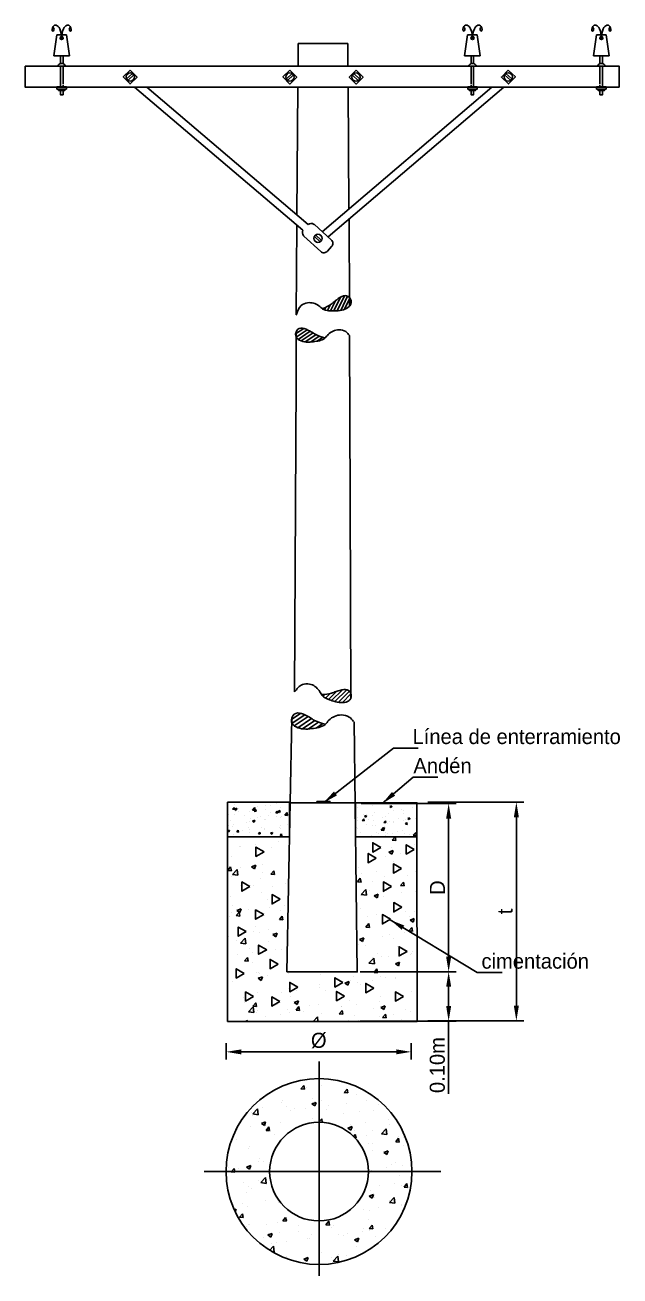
# Model space of a CAD drawing. Header units: millimetres. Extents: x -3588 to 75209, y -3737 to 38254.
# Drawn here: x 44420.8 to 44519.5, y 16375.8 to 16583.5 of the extents above; entities that cross this region are included whole.
import ezdxf

# ---------------------------------------------------------------- set-up
doc = ezdxf.new("R2010")
doc.units = ezdxf.units.MM
doc.linetypes.add('DASHDOTX2', pattern=[50.8, 25.4, -12.7, 0, -12.7])
doc.linetypes.add('HIDDEN', pattern=[9.525, 6.35, -3.175])
doc.layers.add('FORCARTA', color=7, linetype='Continuous')
doc.dimstyles.new('ISO-25', dxfattribs={"dimtxt": 2.5, "dimasz": 2.5, "dimexe": 1.25, "dimexo": 0.625, "dimtad": 1, "dimtxsty": 'Standard', "dimcen": 2.5, "dimadec": 0, "dimazin": 0, "dimtfac": 1, "dimtmove": 0, "dimatfit": 3, "dimfxl": 1, "dimarcsym": 0})

# ---------------------------------------------------------------- blocks, each defined once
blk = doc.blocks.new('*X1007')
at = {"color": 0}
for p, q in [((325.54, 208.87), (327.19, 210.52)), ((326.2, 208.64), (328.42, 210.86)), ((326.87, 208.43), (329.32, 210.88)), ((327.58, 208.26), (329.91, 210.58)), ((324.41, 209.51), (324.8, 209.9)), ((324.94, 209.15), (325.85, 210.06)), ((328.42, 208.21), (330.21, 210)), ((329.55, 208.46), (330.16, 209.07))]:
    blk.add_line(p, q, dxfattribs=at)
blk = doc.blocks.new('*X1008')
at = {"color": 0}
for p, q in [((348.17, 252.03), (349.5, 252.92)), ((348.25, 251.48), (350.09, 252.71)), ((348.58, 251.1), (350.59, 252.44)), ((349.08, 250.84), (351.06, 252.16)), ((349.74, 250.68), (351.54, 251.87)), ((350.62, 250.66), (352.08, 251.64)), ((351.73, 250.8), (352.7, 251.45))]:
    blk.add_line(p, q, dxfattribs=at)
blk = doc.blocks.new('*X1009')
at = {"color": 0}
for p, q in [((337.71, 168.54), (337.71, 168.54)), ((338.89, 166.89), (338.89, 166.89)), ((339.06, 166.96), (339.06, 166.96)), ((341.5, 166.33), (341.5, 166.33)), ((341.57, 167.29), (341.57, 167.29)), ((344.23, 166.66), (344.23, 166.66)), ((345.36, 167.79), (345.36, 167.79)), ((337.59, 165.21), (337.59, 165.21)), ((342.72, 165.91), (342.72, 165.91)), ((336.9, 162.94), (337.38, 163.51)), ((336.9, 162.94), (337.5, 162.89)), ((337.5, 162.89), (337.38, 163.51)), ((337.67, 162.25), (338.45, 163.07)), ((337.67, 162.25), (338.56, 162.12)), ((338.56, 162.12), (338.45, 163.07)), ((338.94, 163.35), (338.94, 163.35)), ((340.85, 163.54), (341.55, 163.81)), ((340.85, 163.54), (341.35, 163.21)), ((341.35, 163.21), (341.55, 163.81)), ((342.6, 162.58), (342.6, 162.58)), ((342.72, 163.85), (342.72, 163.85)), ((344.07, 162.31), (344.55, 162.89)), ((344.07, 162.31), (344.67, 162.26)), ((344.67, 162.26), (344.55, 162.89)), ((336.95, 161.78), (336.95, 161.78)), ((337.47, 161.88), (337.47, 161.88)), ((339.05, 160.44), (339.05, 160.44)), ((341.09, 160.37), (341.09, 160.37)), ((342.28, 161.55), (342.28, 161.55)), ((344.39, 160.21), (344.39, 160.21)), ((346.41, 160.73), (346.41, 160.73)), ((337.34, 158.55), (337.34, 158.55)), ((340.09, 159.9), (340.09, 159.9)), ((342.48, 159.25), (342.48, 159.25)), ((343.48, 158.17), (343.48, 158.17)), ((337.46, 155.96), (337.46, 155.96)), ((337.65, 157.17), (337.65, 157.17)), ((338.29, 155.42), (338.77, 155.99)), ((338.42, 156.29), (339.12, 156.56)), ((338.42, 156.29), (338.92, 155.96)), ((338.89, 155.36), (338.77, 155.99)), ((338.92, 155.96), (339.12, 156.56)), ((340.29, 156.47), (340.29, 156.47)), ((342.36, 155.92), (342.36, 155.92)), ((343.78, 156.79), (343.78, 156.79)), ((345.63, 156.24), (345.63, 156.24)), ((346.28, 157.12), (346.28, 157.12)), ((337.22, 155.22), (337.22, 155.22)), ((338.29, 155.42), (338.89, 155.36)), ((345.46, 154.79), (345.94, 155.36)), ((345.46, 154.79), (346.06, 154.74)), ((346.06, 154.74), (345.94, 155.36)), ((337.1, 151.89), (337.1, 151.89)), ((339, 150.86), (339.78, 151.67)), ((339.89, 150.72), (339.78, 151.67)), ((341.15, 152.85), (341.15, 152.85)), ((341.47, 153.67), (341.47, 153.67)), ((342.24, 152.6), (342.24, 152.6)), ((343.65, 153.18), (343.65, 153.18)), ((344.39, 152.27), (345.09, 152.54)), ((344.39, 152.27), (344.89, 151.93)), ((344.89, 151.93), (345.09, 152.54)), ((338.35, 151.36), (338.35, 151.36)), ((339, 150.86), (339.89, 150.72)), ((340.46, 150.02), (340.46, 150.02)), ((343.69, 151.13), (343.69, 151.13)), ((344.81, 149.73), (344.81, 149.73)), ((345.79, 149.79), (345.79, 149.79)), ((336.98, 148.56), (336.98, 148.56)), ((338.52, 148.9), (338.52, 148.9)), ((339.67, 147.9), (340.16, 148.47)), ((339.67, 147.9), (340.27, 147.84)), ((340.27, 147.84), (340.16, 148.47)), ((341.02, 149.23), (341.02, 149.23)), ((341.06, 147.7), (341.06, 147.7)), ((342.11, 149.27), (342.11, 149.27)), ((341.7, 146.05), (341.7, 146.05)), ((341.99, 145.94), (341.99, 145.94)), ((342.18, 145.79), (342.18, 145.79)), ((343.45, 145.51), (343.45, 145.51)), ((336.86, 145.23), (336.86, 145.23)), ((337.62, 144.51), (337.62, 144.51)), ((338.39, 145.29), (338.39, 145.29)), ((341.96, 145.02), (342.66, 145.28)), ((341.96, 145.02), (342.45, 144.68)), ((342.45, 144.68), (342.66, 145.28)), ((339.55, 141.84), (339.55, 141.84)), ((341.87, 142.61), (341.87, 142.61)), ((345.86, 142.67), (345.86, 142.67)), ((339.75, 140.94), (339.75, 140.94)), ((340.32, 139.46), (341.1, 140.27)), ((340.32, 139.46), (341.21, 139.32)), ((341.06, 140.37), (341.54, 140.95)), ((341.06, 140.37), (341.66, 140.32)), ((341.21, 139.32), (341.1, 140.27)), ((341.44, 141.01), (341.44, 141.01)), ((341.66, 140.32), (341.54, 140.95)), ((341.75, 139.28), (341.75, 139.28)), ((341.86, 139.6), (341.86, 139.6)), ((345.09, 140.72), (345.09, 140.72)), ((336.92, 137.9), (336.92, 137.9)), ((339.79, 137.87), (340.22, 138.03)), ((340.17, 137.87), (340.22, 138.03)), ((343.23, 138.73), (343.23, 138.73)), ((345.73, 139.06), (345.73, 139.06))]:
    blk.add_line(p, q, dxfattribs=at)
blk = doc.blocks.new('*X1010')
at = {"color": 0}
for p, q in [((363.15, 168.65), (363.15, 168.65)), ((364.2, 167.95), (364.68, 168.53)), ((364.8, 167.9), (364.69, 168.52)), ((361.65, 166.34), (361.65, 166.34)), ((363.63, 165.97), (364.33, 166.24)), ((364.12, 165.63), (364.33, 166.24)), ((364.15, 166.67), (364.15, 166.67)), ((364.2, 167.95), (364.8, 167.9)), ((367.94, 167.17), (367.94, 167.17)), ((360.25, 165.99), (360.25, 165.99)), ((363.03, 165.32), (363.03, 165.32)), ((363.63, 165.97), (364.12, 165.63)), ((364.41, 164.37), (364.41, 164.37)), ((365.58, 165.76), (365.58, 165.76)), ((368.22, 166.07), (368.22, 166.07)), ((358.58, 163.37), (358.58, 163.37)), ((359.02, 162.39), (359.02, 162.39)), ((361.52, 162.72), (361.52, 162.72)), ((365.31, 163.22), (365.31, 163.22)), ((366.81, 162.17), (366.81, 162.17)), ((368.1, 162.74), (368.1, 162.74)), ((358.3, 160.88), (358.3, 160.88)), ((358.42, 161.06), (358.9, 161.63)), ((358.42, 161.06), (359.02, 161)), ((359.02, 161), (358.9, 161.63)), ((360.98, 161.17), (360.98, 161.17)), ((362.91, 161.99), (362.91, 161.99)), ((363.64, 160.65), (363.64, 160.65)), ((365.59, 160.43), (366.07, 161)), ((365.59, 160.43), (366.19, 160.38)), ((366.19, 160.38), (366.07, 161)), ((358.89, 158.78), (358.89, 158.78)), ((359.02, 158.94), (359.8, 159.76)), ((359.02, 158.94), (359.91, 158.81)), ((359.91, 158.81), (359.8, 159.76)), ((360.41, 159.53), (360.41, 159.53)), ((361.19, 158.72), (361.89, 158.99)), ((361.19, 158.72), (361.69, 158.38)), ((361.69, 158.38), (361.89, 158.99)), ((362.68, 159.28), (362.68, 159.28)), ((362.79, 158.66), (362.79, 158.66)), ((365.75, 159.31), (365.75, 159.31)), ((367.98, 159.41), (367.98, 159.41)), ((358.96, 156.67), (358.96, 156.67)), ((364.8, 157.67), (364.8, 157.67)), ((366.36, 156.17), (366.36, 156.17)), ((367.86, 156.08), (367.86, 156.08)), ((359.81, 153.53), (360.29, 154.11)), ((360.05, 155.33), (360.05, 155.33)), ((360.4, 153.48), (360.29, 154.11)), ((361.65, 155.57), (361.65, 155.57)), ((362.67, 155.33), (362.67, 155.33)), ((366.99, 155.34), (366.99, 155.34)), ((367.16, 154.69), (367.86, 154.96)), ((367.16, 154.69), (367.66, 154.36)), ((367.66, 154.36), (367.86, 154.96)), ((358.76, 151.47), (359.46, 151.73)), ((359.26, 151.13), (359.46, 151.73)), ((359.81, 153.53), (360.4, 153.48)), ((362.54, 152), (362.54, 152)), ((363.73, 152.22), (363.73, 152.22)), ((364.38, 151.71), (364.38, 151.71)), ((366.23, 152.55), (366.23, 152.55)), ((366.98, 152.91), (367.46, 153.48)), ((366.98, 152.91), (367.58, 152.85)), ((367.58, 152.85), (367.46, 153.48)), ((367.74, 152.75), (367.74, 152.75)), ((358.55, 150.71), (358.55, 150.71)), ((358.76, 151.47), (359.26, 151.13)), ((359.7, 150.46), (359.7, 150.46)), ((365.04, 150.23), (365.04, 150.23)), ((360.34, 147.55), (361.12, 148.36)), ((360.34, 147.55), (361.23, 147.41)), ((360.95, 148.51), (360.95, 148.51)), ((361.1, 148.28), (361.1, 148.28)), ((361.23, 147.41), (361.12, 148.36)), ((361.81, 149.11), (361.81, 149.11)), ((362.42, 148.67), (362.42, 148.67)), ((363.6, 148.61), (363.6, 148.61)), ((364.73, 147.44), (365.43, 147.71)), ((365.23, 147.1), (365.43, 147.71)), ((366.78, 149.51), (366.78, 149.51)), ((367.15, 148.89), (367.15, 148.89)), ((367.39, 149.11), (367.39, 149.11)), ((367.62, 149.42), (367.62, 149.42)), ((361.19, 146.01), (361.67, 146.59)), ((361.19, 146.01), (361.37, 146)), ((361.78, 146), (361.67, 146.59)), ((364.73, 147.44), (365.23, 147.1)), ((367.5, 146.09), (367.5, 146.09))]:
    blk.add_line(p, q, dxfattribs=at)
blk = doc.blocks.new('*X1011')
at = {"color": 0}
for p, q in [((347.03, 145.83), (347.03, 145.83)), ((352.37, 145.6), (352.37, 145.6)), ((361.37, 146), (361.79, 145.96)), ((361.79, 145.96), (361.78, 146)), ((352.12, 144), (352.12, 144)), ((352.15, 143.5), (352.15, 143.5)), ((356.33, 144.21), (357.03, 144.48)), ((356.33, 144.21), (356.82, 143.88)), ((356.82, 143.88), (357.03, 144.48)), ((357.25, 144.7), (357.25, 144.7)), ((357.71, 145.37), (357.71, 145.37)), ((358.47, 144.33), (358.47, 144.33)), ((358.94, 144.01), (358.94, 144.01)), ((360.97, 144.66), (360.97, 144.66)), ((362.3, 145.34), (362.3, 145.34)), ((363.05, 145.15), (363.05, 145.15)), ((364.76, 145.16), (364.76, 145.16)), ((364.77, 145.01), (364.77, 145.01)), ((346.92, 143.25), (346.92, 143.25)), ((347.27, 142.01), (347.27, 142.01)), ((347.92, 140.99), (348.62, 141.26)), ((348.37, 143), (348.37, 143)), ((348.42, 140.65), (348.62, 141.26)), ((353.1, 143.01), (353.1, 143.01)), ((357.13, 141.37), (357.13, 141.37)), ((362.18, 142.01), (362.18, 142.01)), ((367.37, 142.76), (367.37, 142.76)), ((346.8, 139.92), (346.8, 139.92)), ((347.2, 139.37), (347.2, 139.37)), ((347.92, 140.99), (348.42, 140.65)), ((348.24, 139.75), (348.72, 140.32)), ((348.24, 139.75), (348.83, 139.69)), ((348.83, 139.69), (348.72, 140.32)), ((349.52, 139.56), (349.52, 139.56)), ((350.43, 140.49), (350.43, 140.49)), ((351.99, 140.67), (351.99, 140.67)), ((355.41, 139.12), (355.89, 139.69)), ((355.76, 140.26), (355.76, 140.26)), ((355.84, 140.39), (355.84, 140.39)), ((356.01, 139.07), (355.89, 139.69)), ((358.34, 140.72), (358.34, 140.72)), ((361.1, 140.04), (361.1, 140.04)), ((362.13, 141.22), (362.13, 141.22)), ((362.3, 140.19), (363, 140.46)), ((362.3, 140.19), (362.79, 139.85)), ((362.79, 139.85), (363, 140.46)), ((366.44, 139.81), (366.44, 139.81)), ((367.25, 139.43), (367.25, 139.43)), ((351.05, 137.87), (351.77, 138.62)), ((351.86, 137.87), (351.77, 138.62)), ((352.53, 139.15), (352.53, 139.15)), ((355.41, 139.12), (356.01, 139.07)), ((357.01, 138.04), (357.01, 138.04)), ((357.87, 138.92), (357.87, 138.92)), ((358.52, 138.04), (358.52, 138.04)), ((362.06, 138.68), (362.06, 138.68)), ((362.58, 138.49), (363.06, 139.07)), ((362.58, 138.49), (363.18, 138.44)), ((363.18, 138.44), (363.06, 139.06)), ((363.21, 138.7), (363.21, 138.7)), ((364.35, 139.04), (364.35, 139.04)), ((365.81, 138.1), (365.81, 138.1)), ((368.32, 138.43), (368.32, 138.43))]:
    blk.add_line(p, q, dxfattribs=at)
blk = doc.blocks.new('*X1012')
at = {"color": 0}
for p, q in [((349.62, 132.22), (350.1, 132.8)), ((349.62, 132.22), (350.22, 132.17)), ((350.22, 132.17), (350.1, 132.8)), ((350.58, 132.5), (350.58, 132.5)), ((353.08, 132.83), (353.08, 132.83)), ((356.76, 131.39), (356.76, 131.39)), ((356.8, 131.6), (357.28, 132.17)), ((356.8, 131.6), (357.39, 131.54)), ((357.39, 131.54), (357.28, 132.17)), ((358.91, 131.35), (358.91, 131.35)), ((341.65, 128.07), (342.43, 128.88)), ((342.54, 127.93), (342.43, 128.88)), ((343.26, 129.18), (343.26, 129.18)), ((346.44, 129.93), (346.44, 129.93)), ((346.49, 130.3), (346.49, 130.3)), ((347.24, 129.34), (347.24, 129.34)), ((348.6, 128.95), (348.6, 128.95)), ((350.45, 128.89), (350.45, 128.89)), ((351.46, 129.71), (352.16, 129.98)), ((351.46, 129.71), (351.96, 129.38)), ((351.63, 130.68), (351.63, 130.68)), ((351.83, 130.07), (351.83, 130.07)), ((351.96, 129.38), (352.16, 129.98)), ((353.07, 130.35), (353.07, 130.35)), ((354.24, 129.39), (354.24, 129.39)), ((357.16, 129.85), (357.16, 129.85)), ((360.55, 130.22), (360.55, 130.22)), ((362.5, 129.62), (362.5, 129.62)), ((341.41, 128.34), (341.41, 128.34)), ((341.63, 127.73), (341.63, 127.73)), ((341.65, 128.07), (342.54, 127.93)), ((343.06, 126.49), (343.76, 126.76)), ((343.56, 126.15), (343.76, 126.75)), ((347.95, 128.56), (347.95, 128.56)), ((351.51, 127.35), (351.51, 127.35)), ((352.58, 126.68), (353.1, 127.22)), ((353.17, 126.66), (353.1, 127.22)), ((353.94, 128.73), (353.94, 128.73)), ((356.64, 128.06), (356.64, 128.06)), ((359.27, 128.5), (359.27, 128.5)), ((361.69, 128.7), (361.69, 128.7)), ((364.21, 127.1), (364.21, 127.1)), ((339.16, 125.44), (339.16, 125.44)), ((341.26, 125.96), (341.26, 125.96)), ((343.06, 126.49), (343.56, 126.15)), ((343.84, 125.33), (344.32, 125.9)), ((343.84, 125.33), (344.44, 125.28)), ((344.44, 125.28), (344.32, 125.9)), ((344.5, 125.21), (344.5, 125.21)), ((346.31, 126.6), (346.31, 126.6)), ((357.43, 125.69), (358.13, 125.95)), ((357.43, 125.69), (357.93, 125.35)), ((357.92, 126.27), (357.92, 126.27)), ((357.93, 125.35), (358.13, 125.95)), ((358.38, 124.31), (358.66, 124.65)), ((358.49, 125.38), (358.49, 125.38)), ((358.78, 124.02), (358.66, 124.65)), ((360.42, 126.6), (360.42, 126.6)), ((361.57, 125.37), (361.57, 125.37)), ((362.99, 124.76), (363.77, 125.57)), ((362.99, 124.76), (363.88, 124.62)), ((363.88, 124.62), (363.77, 125.57)), ((364.32, 126.38), (364.32, 126.38)), ((339, 123.78), (339, 123.78)), ((341.14, 122.63), (341.14, 122.63)), ((345.31, 124.61), (345.31, 124.61)), ((358.66, 124.03), (358.78, 124.02)), ((360.51, 124.54), (360.51, 124.54)), ((360.89, 123.18), (360.89, 123.18)), ((361.58, 123.16), (361.58, 123.16)), ((365.36, 123.45), (365.84, 124.02)), ((365.36, 123.45), (365.95, 123.39)), ((365.95, 123.39), (365.84, 124.02)), ((365.85, 124.31), (365.85, 124.31)), ((366.64, 122.79), (366.64, 122.79)), ((366.72, 124.19), (366.72, 124.19)), ((341, 122.38), (341, 122.38)), ((342.68, 120.67), (342.68, 120.67)), ((361.45, 122.04), (361.45, 122.04)), ((363.4, 121.66), (364.1, 121.93)), ((363.4, 121.66), (363.9, 121.32)), ((363.9, 121.32), (364.1, 121.93)), ((337.56, 119.18), (337.56, 119.18)), ((338.05, 118.43), (338.53, 119.01)), ((338.05, 118.43), (338.65, 118.38)), ((338.65, 118.38), (338.53, 119.01)), ((339.32, 118.99), (339.32, 118.99)), ((340.62, 119.23), (341.33, 119.5)), ((340.62, 119.23), (341.12, 118.9)), ((341.02, 119.31), (341.02, 119.31)), ((341.12, 118.9), (341.33, 119.5)), ((342.55, 120.1), (342.55, 120.1)), ((343.39, 120.18), (343.39, 120.18)), ((361.33, 118.71), (361.33, 118.71)), ((363.9, 119.2), (363.9, 119.2)), ((364.71, 119.68), (364.71, 119.68)), ((365.27, 120.04), (365.27, 120.04)), ((366.52, 119.46), (366.52, 119.46)), ((367.77, 120.37), (367.77, 120.37)), ((340.05, 116.72), (340.05, 116.72)), ((342.56, 117.05), (342.56, 117.05)), ((342.98, 116.67), (343.75, 117.48)), ((342.98, 116.67), (343.86, 116.53)), ((343.86, 116.53), (343.75, 117.48)), ((365.14, 116.43), (365.14, 116.43)), ((366.01, 117.86), (366.01, 117.86)), ((366.74, 115.92), (367.22, 116.5)), ((367.34, 115.87), (367.22, 116.5)), ((340.56, 115.02), (340.56, 115.02)), ((340.9, 115.98), (340.9, 115.98)), ((341.38, 115.68), (341.38, 115.68)), ((360.97, 114.41), (361.67, 114.68)), ((360.97, 114.41), (361.46, 114.07)), ((361.21, 115.38), (361.21, 115.38)), ((361.46, 114.07), (361.67, 114.68)), ((362.64, 116.1), (362.64, 116.1)), ((366.4, 116.13), (366.4, 116.13)), ((366.74, 115.92), (367.34, 115.87)), ((338.57, 112.13), (338.89, 112.25)), ((338.73, 111.78), (338.89, 112.25)), ((339.93, 113.11), (339.93, 113.11)), ((340.78, 112.65), (340.78, 112.65)), ((343.71, 113.61), (343.71, 113.61)), ((345.83, 113.29), (345.83, 113.29)), ((358.46, 112.72), (358.46, 112.72)), ((360, 112.16), (360, 112.16)), ((361.91, 114.12), (361.91, 114.12)), ((362.51, 112.49), (362.51, 112.49)), ((364.3, 113.72), (364.3, 113.72)), ((364.32, 113.36), (365.1, 114.17)), ((364.32, 113.36), (365.21, 113.22)), ((365.21, 113.22), (365.1, 114.17)), ((366.28, 112.8), (366.28, 112.8)), ((366.3, 112.98), (366.3, 112.98)), ((367.25, 113.89), (367.25, 113.89)), ((339.44, 110.91), (339.92, 111.49)), ((339.44, 110.91), (340.04, 110.86)), ((340.04, 110.86), (339.92, 111.49)), ((346.61, 110.29), (347.09, 110.86)), ((346.61, 110.29), (347.21, 110.23)), ((346.8, 110.71), (346.8, 110.71)), ((347.21, 110.23), (347.09, 110.86)), ((347.4, 110.5), (347.4, 110.5)), ((353.79, 109.66), (354.27, 110.23)), ((354.38, 109.61), (354.27, 110.23)), ((360.86, 110.52), (360.86, 110.52)), ((361.09, 112.05), (361.09, 112.05)), ((340.66, 109.32), (340.66, 109.32)), ((340.97, 109.71), (340.97, 109.71)), ((341.08, 109.66), (341.08, 109.66)), ((343.95, 109.69), (343.95, 109.69)), ((344.16, 107.96), (344.86, 108.23)), ((344.66, 107.62), (344.86, 108.23)), ((345.71, 109.96), (345.71, 109.96)), ((346.06, 108.34), (346.06, 108.34)), ((349.2, 108.52), (349.2, 108.52)), ((349.29, 109.46), (349.29, 109.46)), ((351.4, 108.12), (351.4, 108.12)), ((353.79, 109.66), (354.38, 109.61)), ((354.63, 109.23), (354.63, 109.23)), ((355.03, 109.52), (355.03, 109.52)), ((355.91, 108.08), (355.91, 108.08)), ((357.37, 108.21), (357.37, 108.21)), ((359.88, 108.54), (359.88, 108.54)), ((359.97, 109.01), (359.97, 109.01)), ((360.96, 109.03), (361.44, 109.6)), ((360.96, 109.03), (361.56, 108.98)), ((360.96, 108.72), (360.96, 108.72)), ((361.56, 108.98), (361.44, 109.6)), ((363.66, 109.04), (363.66, 109.04)), ((343.36, 107.52), (343.36, 107.52)), ((344.16, 107.96), (344.66, 107.62)), ((344.44, 105.41), (345.08, 106.08)), ((344.77, 106.55), (344.77, 106.55)), ((345.19, 105.13), (345.08, 106.08)), ((345.58, 106.63), (345.58, 106.63)), ((347.27, 106.88), (347.27, 106.88)), ((350.78, 107.38), (350.78, 107.38)), ((351.06, 107.38), (351.06, 107.38)), ((356.74, 107.89), (356.74, 107.89)), ((358.53, 107.16), (359.23, 107.42)), ((358.53, 107.16), (359.03, 106.82)), ((358.85, 106.02), (358.85, 106.02)), ((359.03, 106.82), (359.23, 107.42)), ((362.08, 107.67), (362.08, 107.67)), ((344.79, 105.2), (345.19, 105.13)), ((347.3, 104.38), (347.3, 104.38)), ((350.13, 103.93), (350.83, 104.2)), ((350.13, 103.93), (350.63, 103.6)), ((350.63, 103.6), (350.83, 104.2)), ((350.66, 104.05), (350.66, 104.05)), ((352.64, 104.15), (352.64, 104.15)), ((353.01, 105.02), (353.01, 105.02)), ((354.74, 104.27), (354.74, 104.27)), ((354.97, 103.62), (355.75, 104.43)), ((355.86, 103.48), (355.75, 104.43)), ((355.79, 104.76), (355.79, 104.76)), ((357.25, 104.6), (357.25, 104.6)), ((354.97, 103.62), (355.86, 103.48))]:
    blk.add_line(p, q, dxfattribs=at)
blk = doc.blocks.new('*D1018')
at = {"color": 0, "lineweight": -2, "transparency": 16777216}
for p, q in [((44454.19, 16414.41), (44454.19, 16411.74)), ((44484.91, 16414.41), (44484.91, 16411.74)), ((44456.69, 16412.99), (44482.41, 16412.99))]:
    blk.add_line(p, q, dxfattribs=at)
at = {"color": 0, "transparency": 16777216}
for points in [[(44456.69, 16413.4), (44456.69, 16412.57), (44454.19, 16412.99)], [(44482.41, 16413.4), (44482.41, 16412.57), (44484.91, 16412.99)]]:
    blk.add_solid(points, dxfattribs=at)
at = {"layer": 'Defpoints', "color": 0, "transparency": 16777216}
for p in [(44454.19, 16415.03), (44484.91, 16415.03), (44484.91, 16412.99)]:
    blk.add_point(p, dxfattribs=at)
at = {"color": 0, "transparency": 16777216, "insert": (44469.55, 16414.86), "char_height": 2.5, "attachment_point": 5}
blk.add_mtext('{%%c}', dxfattribs=at)
blk = doc.blocks.new('*D1019')
at = {"color": 0, "lineweight": -2, "transparency": 16777216}
for p, q in [((44476.61, 16454.23), (44492.36, 16454.23)), ((44491.11, 16451.73), (44491.11, 16428.79)), ((44476.61, 16426.29), (44492.36, 16426.29))]:
    blk.add_line(p, q, dxfattribs=at)
at = {"color": 0, "transparency": 16777216}
for points in [[(44490.69, 16451.73), (44491.53, 16451.73), (44491.11, 16454.23)], [(44490.69, 16428.79), (44491.53, 16428.79), (44491.11, 16426.29)]]:
    blk.add_solid(points, dxfattribs=at)
at = {"layer": 'Defpoints', "color": 0, "transparency": 16777216}
for p in [(44475.98, 16454.23), (44475.98, 16426.29), (44491.11, 16426.29)]:
    blk.add_point(p, dxfattribs=at)
at = {"color": 0, "transparency": 16777216, "insert": (44489.24, 16440.26), "char_height": 2.5, "attachment_point": 5, "rotation": 90}
blk.add_mtext('{D}', dxfattribs=at)
blk = doc.blocks.new('*D1020')
at = {"color": 0, "lineweight": -2, "transparency": 16777216}
for p, q in [((44487.63, 16454.44), (44503.6, 16454.44)), ((44502.35, 16451.94), (44502.35, 16420.66)), ((44487.63, 16418.16), (44503.6, 16418.16))]:
    blk.add_line(p, q, dxfattribs=at)
at = {"color": 0, "transparency": 16777216}
for points in [[(44501.93, 16451.94), (44502.77, 16451.94), (44502.35, 16454.44)], [(44501.93, 16420.66), (44502.77, 16420.66), (44502.35, 16418.16)]]:
    blk.add_solid(points, dxfattribs=at)
at = {"layer": 'Defpoints', "color": 0, "transparency": 16777216}
for p in [(44487, 16454.44), (44487, 16418.16), (44502.35, 16418.16)]:
    blk.add_point(p, dxfattribs=at)
at = {"color": 0, "transparency": 16777216, "insert": (44500.48, 16436.3), "char_height": 2.5, "attachment_point": 5, "rotation": 90}
blk.add_mtext('{t}', dxfattribs=at)
blk = doc.blocks.new('*X1016')
at = {"color": 0}
for p, q in [((339.83, 178.86), (339.83, 178.86)), ((346.86, 178.76), (346.86, 178.76)), ((359.5, 178.65), (359.5, 178.65)), ((363.59, 178.69), (363.59, 178.69)), ((366.29, 178.72), (366.29, 178.72)), ((336.91, 178.36), (336.91, 178.36)), ((337.01, 176.73), (337.01, 176.73)), ((337.71, 177.67), (337.95, 177.96)), ((337.71, 177.67), (338.01, 177.64)), ((338.01, 177.64), (337.95, 177.96)), ((337.98, 176.84), (337.98, 176.84)), ((338.03, 177.7), (338.38, 177.83)), ((338.03, 177.7), (338.28, 177.53)), ((338.04, 178.5), (338.04, 178.5)), ((338.11, 177.26), (338.11, 177.26)), ((338.28, 177.53), (338.38, 177.83)), ((338.63, 177.29), (338.63, 177.29)), ((338.75, 177.71), (338.75, 177.71)), ((339.68, 176.62), (339.68, 176.62)), ((340.58, 177.21), (340.58, 177.21)), ((341.02, 177.52), (341.41, 177.93)), ((341.02, 177.52), (341.46, 177.45)), ((341.03, 177.76), (341.03, 177.76)), ((341.3, 177.36), (341.54, 177.64)), ((341.3, 177.36), (341.6, 177.33)), ((341.3, 177.18), (341.3, 177.18)), ((341.46, 177.45), (341.41, 177.93)), ((341.6, 177.33), (341.54, 177.64)), ((341.91, 178.13), (341.91, 178.13)), ((343.15, 177.56), (343.15, 177.56)), ((343.16, 178.3), (343.16, 178.3)), ((343.74, 176.57), (343.74, 176.57)), ((343.94, 178.26), (343.94, 178.26)), ((343.97, 177.07), (343.97, 177.07)), ((344.88, 177.04), (345.12, 177.33)), ((344.88, 177.04), (345.18, 177.02)), ((345.05, 178.54), (345.05, 178.54)), ((345.18, 177.01), (345.13, 177.33)), ((345.22, 177.3), (345.57, 177.43)), ((345.22, 177.3), (345.47, 177.13)), ((345.47, 177.13), (345.57, 177.43)), ((345.67, 177.88), (345.67, 177.88)), ((346.36, 176.69), (346.75, 177.1)), ((346.36, 176.69), (346.8, 176.63)), ((346.64, 176.96), (346.64, 176.96)), ((346.8, 176.62), (346.75, 177.1)), ((346.89, 176.99), (346.89, 176.99)), ((358.18, 176.68), (358.18, 176.68)), ((358.47, 177.99), (358.47, 177.99)), ((359.44, 176.84), (359.44, 176.84)), ((359.59, 176.5), (359.94, 176.63)), ((359.84, 176.33), (359.94, 176.63)), ((360.93, 176.65), (360.93, 176.65)), ((360.99, 178.31), (360.99, 178.31)), ((361.33, 177.09), (361.33, 177.09)), ((363.53, 177.02), (363.53, 177.02)), ((363.79, 178.11), (364.14, 178.24)), ((363.79, 178.11), (364.04, 177.94)), ((364.04, 177.94), (364.14, 178.24)), ((364.49, 177.51), (364.49, 177.51)), ((365.74, 177.67), (365.74, 177.67)), ((366.06, 177.03), (366.06, 177.03)), ((366.1, 177.37), (366.1, 177.37)), ((367.63, 177.92), (367.63, 177.92)), ((337.1, 175.01), (337.1, 175.01)), ((337.43, 175.74), (337.43, 175.74)), ((337.63, 174.75), (337.63, 174.75)), ((337.92, 175.17), (337.92, 175.17)), ((340.02, 175.51), (340.02, 175.51)), ((340.3, 174.64), (340.3, 174.64)), ((340.52, 175.55), (340.52, 175.55)), ((340.59, 176.16), (340.59, 176.16)), ((341.02, 175.68), (341.37, 175.82)), ((341.02, 175.68), (341.27, 175.52)), ((341.27, 175.52), (341.37, 175.82)), ((341.84, 176.32), (341.84, 176.32)), ((342.35, 176.51), (342.35, 176.51)), ((342.42, 174.6), (342.42, 174.6)), ((342.94, 176.01), (342.94, 176.01)), ((342.97, 174.53), (342.97, 174.53)), ((343.09, 175.9), (343.09, 175.9)), ((345.02, 176.4), (345.02, 176.4)), ((345.55, 174.55), (345.55, 174.55)), ((345.58, 175.02), (345.58, 175.02)), ((345.61, 176.22), (345.61, 176.22)), ((345.85, 176.51), (345.85, 176.51)), ((346.83, 175.18), (346.83, 175.18)), ((358.12, 174.87), (358.12, 174.87)), ((358.34, 174.66), (358.34, 174.66)), ((358.37, 175.83), (358.37, 175.83)), ((358.41, 176.33), (358.41, 176.33)), ((359.23, 175.79), (359.47, 176.07)), ((359.23, 175.79), (359.53, 175.76)), ((359.53, 175.76), (359.47, 176.07)), ((359.59, 176.5), (359.84, 176.33)), ((359.98, 176.39), (359.98, 176.39)), ((360.01, 175.12), (360.01, 175.12)), ((360.23, 176.03), (360.23, 176.03)), ((360.87, 174.98), (360.87, 174.98)), ((361.04, 175.72), (361.04, 175.72)), ((361.42, 174.93), (361.42, 174.93)), ((362.36, 174.21), (362.75, 174.62)), ((362.57, 174.48), (362.92, 174.62)), ((362.57, 174.48), (362.82, 174.32)), ((362.65, 176.28), (362.65, 176.28)), ((362.81, 174.14), (362.75, 174.62)), ((362.82, 175.47), (363.06, 175.76)), ((362.82, 175.47), (363.11, 175.45)), ((362.82, 174.32), (362.92, 174.62)), ((363.11, 175.45), (363.06, 175.76)), ((363.14, 176.53), (363.14, 176.53)), ((363.17, 175.53), (363.17, 175.53)), ((363.47, 175.36), (363.47, 175.36)), ((363.7, 175.61), (363.7, 175.61)), ((364.34, 175.43), (364.34, 175.43)), ((364.42, 175.7), (364.42, 175.7)), ((365.32, 176.17), (365.32, 176.17)), ((366.03, 175.71), (366.03, 175.71)), ((366.32, 175.95), (366.32, 175.95)), ((366.37, 175.49), (366.37, 175.49)), ((366.4, 175.16), (366.64, 175.45)), ((366.4, 175.16), (366.7, 175.13)), ((366.7, 175.13), (366.64, 175.45)), ((366.78, 176.1), (367.13, 176.23)), ((366.78, 176.1), (367.02, 175.93)), ((367.02, 175.93), (367.13, 176.23)), ((367.26, 175.93), (367.26, 175.93)), ((367.99, 176.05), (367.99, 176.05)), ((336.86, 174.09), (337.17, 174.21)), ((336.86, 174.04), (337.07, 173.9)), ((337.07, 173.9), (337.17, 174.21)), ((337.86, 173.51), (337.86, 173.51)), ((338.4, 173.91), (338.65, 174.2)), ((338.4, 173.91), (338.7, 173.88)), ((338.7, 173.88), (338.65, 174.19)), ((339.27, 174.19), (339.27, 174.19)), ((340.46, 173.88), (340.46, 173.88)), ((340.53, 174.35), (340.53, 174.35)), ((341.99, 173.59), (342.23, 173.88)), ((341.99, 173.59), (342.29, 173.57)), ((342.29, 173.57), (342.23, 173.88)), ((343.03, 174.23), (343.03, 174.23)), ((344, 173.67), (344.35, 173.81)), ((344, 173.67), (344.25, 173.5)), ((344.25, 173.5), (344.35, 173.81)), ((345.51, 173.21), (345.51, 173.21)), ((345.58, 173.28), (345.82, 173.57)), ((345.58, 173.28), (345.88, 173.25)), ((345.64, 174.41), (345.64, 174.41)), ((345.65, 173.53), (345.65, 173.53)), ((345.88, 173.25), (345.82, 173.57)), ((358.51, 174.43), (358.51, 174.43)), ((358.7, 173.15), (358.7, 173.15)), ((358.99, 173.85), (358.99, 173.85)), ((360.81, 173.32), (360.81, 173.32)), ((361.66, 173.74), (361.66, 173.74)), ((361.86, 173.56), (361.86, 173.56)), ((362.36, 174.21), (362.81, 174.14)), ((363.11, 173.73), (363.11, 173.73)), ((363.33, 173.18), (363.33, 173.18)), ((363.41, 173.69), (363.41, 173.69)), ((364.32, 173.62), (364.32, 173.62)), ((365, 173.98), (365, 173.98)), ((365.97, 174.05), (365.97, 174.05)), ((366.25, 173.68), (366.25, 173.68)), ((366.99, 173.51), (366.99, 173.51)), ((367.7, 173.38), (368.09, 173.79)), ((367.7, 173.38), (368.15, 173.31)), ((368.15, 173.31), (368.09, 173.79)), ((368.16, 174.39), (368.16, 174.39))]:
    blk.add_line(p, q, dxfattribs=at)
blk = doc.blocks.new('*D1021')
at = {"color": 0, "lineweight": -2, "transparency": 16777216}
for p, q in [((44476.41, 16426.29), (44492.36, 16426.29)), ((44491.11, 16423.79), (44491.11, 16420.58)), ((44476.41, 16418.08), (44492.36, 16418.08)), ((44491.11, 16418.08), (44491.11, 16406))]:
    blk.add_line(p, q, dxfattribs=at)
at = {"color": 0, "transparency": 16777216}
for points in [[(44490.7, 16423.79), (44491.53, 16423.79), (44491.11, 16426.29)], [(44490.7, 16420.58), (44491.53, 16420.58), (44491.11, 16418.08)]]:
    blk.add_solid(points, dxfattribs=at)
at = {"layer": 'Defpoints', "color": 0, "transparency": 16777216}
for p in [(44475.79, 16426.29), (44475.79, 16418.08), (44491.11, 16418.08)]:
    blk.add_point(p, dxfattribs=at)
at = {"color": 0, "transparency": 16777216, "insert": (44489.24, 16410.79), "char_height": 2.5, "attachment_point": 5, "rotation": 90}
blk.add_mtext('{0.10m}', dxfattribs=at)

msp = doc.modelspace()

# ---------------------------------------------------------------- linework, layer by layer
at = {"linetype": 'HIDDEN', "ltscale": 6}
msp.add_line((44464.794, 16454.337), (44475.47, 16454.337), dxfattribs=at)
for p, q in [((44454.425, 16418.047), (44454.425, 16449.271)), ((44485.906, 16418.047), (44485.839, 16449.271)), ((44485.906, 16418.047), (44454.425, 16418.047))]:
    msp.add_line(p, q)
at = {"linetype": 'DASHDOTX2', "ltscale": 7}
for p, q in [((44469.592, 16375.779), (44469.592, 16411.396)), ((44450.528, 16393.111), (44489.8, 16393.111))]:
    msp.add_line(p, q, dxfattribs=at)
msp.add_lwpolyline([(44475.43, 16467.767), (44475.93, 16426.271), (44464.266, 16426.271)])
for points in [[(44454.407, 16454.469), (44454.407, 16448.689), (44464.72, 16448.689), (44464.72, 16454.469)], [(44469.221, 16454.57), (44469.221, 16454.314), (44471.415, 16454.314), (44471.415, 16454.57)], [(44475.663, 16454.344), (44475.663, 16448.689), (44485.851, 16448.689), (44485.851, 16454.344)], [(44479.841, 16446.927), (44478.509, 16447.696), (44478.509, 16446.157)], [(44485.394, 16446.594), (44484.061, 16447.363), (44484.061, 16445.824)], [(44460.463, 16446.205), (44459.13, 16446.975), (44459.13, 16445.436)], [(44479.064, 16445.151), (44477.731, 16445.921), (44477.731, 16444.382)], [(44483.284, 16443.432), (44481.951, 16444.201), (44481.951, 16442.662)], [(44458.131, 16440.436), (44456.798, 16441.205), (44456.798, 16439.667)], [(44481.618, 16440.436), (44480.285, 16441.205), (44480.285, 16439.667)], [(44463.128, 16438.328), (44461.796, 16439.097), (44461.796, 16437.559)], [(44483.339, 16436.997), (44482.007, 16437.766), (44482.007, 16436.227)], [(44460.408, 16435.776), (44459.075, 16436.546), (44459.075, 16435.007)], [(44481.451, 16435), (44480.119, 16435.769), (44480.119, 16434.23)], [(44457.52, 16432.947), (44456.188, 16433.716), (44456.188, 16432.178)], [(44460.907, 16429.951), (44459.575, 16430.721), (44459.575, 16429.182)], [(44484.228, 16429.674), (44482.895, 16430.443), (44482.895, 16428.905)], [(44457.187, 16426.013), (44455.855, 16426.782), (44455.855, 16425.243)], [(44462.795, 16427.566), (44461.463, 16428.335), (44461.463, 16426.797)], [(44466.071, 16423.738), (44464.738, 16424.508), (44464.738, 16422.969)], [(44473.567, 16424.515), (44472.234, 16425.284), (44472.234, 16423.745)], [(44478.675, 16423.572), (44477.343, 16424.341), (44477.343, 16422.802)], [(44458.742, 16422.185), (44457.409, 16422.954), (44457.409, 16421.415)], [(44473.845, 16422.24), (44472.512, 16423.01), (44472.512, 16421.471)], [(44483.617, 16422.185), (44482.284, 16422.954), (44482.284, 16421.415)], [(44463.073, 16421.353), (44461.74, 16422.122), (44461.74, 16420.583)]]:
    msp.add_lwpolyline(points, close=True)
for radius in [15.428, 8.19]:
    msp.add_circle((44469.592, 16393.111), radius)
at = {"layer": 'FORCARTA'}
for p, q in [((44425.592, 16578.371), (44426.099, 16581.82)), ((44426.099, 16581.82), (44426.872, 16581.82)), ((44427.686, 16581.82), (44426.914, 16581.82)), ((44428.194, 16578.371), (44427.686, 16581.82)), ((44466.116, 16576.658), (44466.147, 16580.375)), ((44474.36, 16580.375), (44466.147, 16580.375)), ((44474.387, 16576.658), (44474.36, 16580.375)), ((44493.746, 16578.371), (44494.253, 16581.82)), ((44494.253, 16581.82), (44495.026, 16581.82)), ((44495.841, 16581.82), (44495.068, 16581.82)), ((44496.348, 16578.371), (44495.841, 16581.82)), ((44515.141, 16578.371), (44515.649, 16581.82)), ((44515.649, 16581.82), (44516.421, 16581.82)), ((44517.236, 16581.82), (44516.464, 16581.82)), ((44517.743, 16578.371), (44517.236, 16581.82)), ((44425.592, 16578.371), (44428.194, 16578.371)), ((44496.348, 16578.371), (44493.746, 16578.371)), ((44517.743, 16578.371), (44515.141, 16578.371)), ((44437.665, 16574.517), (44438.653, 16575.428)), ((44437.893, 16574.289), (44438.881, 16575.2)), ((44464.157, 16574.501), (44465.145, 16575.412)), ((44464.385, 16574.273), (44465.373, 16575.184)), ((44476.114, 16574.257), (44475.126, 16575.169)), ((44476.342, 16574.485), (44475.354, 16575.396)), ((44501.387, 16574.289), (44500.399, 16575.2)), ((44501.615, 16574.517), (44500.627, 16575.428)), ((44438.984, 16573.17), (44466.898, 16549.394)), ((44440.986, 16573.17), (44467.783, 16550.345)), ((44465.91, 16551.94), (44466.087, 16573.17)), ((44498.294, 16573.17), (44470.098, 16549.154)), ((44500.296, 16573.17), (44471.086, 16548.29)), ((44474.56, 16552.954), (44474.413, 16573.17)), ((44474.627, 16536.756), (44474.573, 16551.26)), ((44465.828, 16535.405), (44465.896, 16550.247)), ((44469.797, 16547.487), (44468.809, 16548.398)), ((44470.025, 16547.715), (44469.037, 16548.626)), ((44465.778, 16524.399), (44465.815, 16532.559)), ((44474.746, 16504.634), (44474.645, 16531.908)), ((44465.541, 16472.74), (44465.778, 16524.399)), ((44474.869, 16471.606), (44474.746, 16504.634)), ((44464.266, 16426.271), (44465.059, 16468.435))]:
    msp.add_line(p, q, dxfattribs=at)
for points in [[(44427.103, 16577.051), (44427.103, 16578.371), (44426.682, 16578.371)], [(44426.682, 16578.371), (44426.682, 16577.069)], [(44494.837, 16577.051), (44494.837, 16578.371), (44495.258, 16578.371)], [(44495.258, 16578.371), (44495.258, 16577.069)], [(44516.232, 16577.051), (44516.232, 16578.371), (44516.653, 16578.371)], [(44516.653, 16578.371), (44516.653, 16577.069)], [(44426.682, 16573.52), (44426.682, 16573.17)], [(44426.682, 16572.609), (44426.682, 16571.892), (44427.103, 16571.892), (44427.103, 16572.609)], [(44427.103, 16573.17), (44427.103, 16573.52)], [(44494.837, 16573.17), (44494.837, 16573.52)], [(44495.258, 16572.609), (44495.258, 16571.892), (44494.837, 16571.892), (44494.837, 16572.609)], [(44495.258, 16573.52), (44495.258, 16573.17)], [(44516.232, 16573.17), (44516.232, 16573.52)], [(44516.653, 16572.609), (44516.653, 16571.892), (44516.232, 16571.892), (44516.232, 16572.609)], [(44516.653, 16573.52), (44516.653, 16573.17)]]:
    msp.add_lwpolyline(points, dxfattribs=at)
for points in [[(44420.794, 16576.658), (44420.794, 16573.17), (44519.402, 16573.17), (44519.402, 16576.658)], [(44438.27, 16575.994), (44437.099, 16574.858), (44438.235, 16573.686), (44439.406, 16574.821)], [(44464.761, 16575.978), (44463.59, 16574.842), (44464.727, 16573.67), (44465.898, 16574.806)], [(44475.737, 16575.962), (44476.908, 16574.826), (44475.772, 16573.654), (44474.601, 16574.79)], [(44501.01, 16575.994), (44502.181, 16574.858), (44501.045, 16573.686), (44499.874, 16574.821)], [(44426.09, 16573.181), (44426.09, 16572.836), (44427.665, 16572.836), (44427.665, 16573.181)], [(44426.352, 16572.836), (44426.352, 16572.609), (44427.414, 16572.609), (44427.414, 16572.836)], [(44495.85, 16573.181), (44495.85, 16572.836), (44494.275, 16572.836), (44494.275, 16573.181)], [(44495.587, 16572.836), (44495.587, 16572.609), (44494.525, 16572.609), (44494.525, 16572.836)], [(44517.245, 16573.181), (44517.245, 16572.836), (44515.67, 16572.836), (44515.67, 16573.181)], [(44516.983, 16572.836), (44516.983, 16572.609), (44515.921, 16572.609), (44515.921, 16572.836)]]:
    msp.add_lwpolyline(points, close=True, dxfattribs=at)
at = {"layer": 'FORCARTA', "linetype": 'HIDDEN', "ltscale": 4}
for points in [[(44426.682, 16576.658), (44426.682, 16573.584)], [(44427.103, 16573.713), (44427.103, 16576.658)], [(44494.837, 16573.713), (44494.837, 16576.658)], [(44495.258, 16576.658), (44495.258, 16573.584)], [(44516.232, 16573.713), (44516.232, 16576.658)], [(44516.653, 16576.658), (44516.653, 16573.584)]]:
    msp.add_lwpolyline(points, dxfattribs=at)
at = {"layer": 'FORCARTA'}
for points in [[(44467.075, 16548.39), (44469.871, 16545.866, 0.4142136), (44471.001, 16545.924), (44471.68, 16546.676, 0.4142136), (44471.622, 16547.806), (44468.826, 16550.33, 0.1007464), (44468.744, 16550.379)], [(44467.005, 16548.504, 0.1420388), (44467.075, 16548.39)]]:
    msp.add_lwpolyline(points, format="xyb", dxfattribs=at)
for centre, radius in [((44426.872, 16581.305), 0.258), ((44495.068, 16581.305), 0.258), ((44516.464, 16581.305), 0.258), ((44438.274, 16574.852), 0.685), ((44464.765, 16574.836), 0.685), ((44475.733, 16574.82), 0.685), ((44501.006, 16574.852), 0.685), ((44469.417, 16548.049), 0.685)]:
    msp.add_circle(centre, radius, dxfattribs=at)
for centre, radius, start, end in [((44426.866, 16576.411), 0.683, 17.08497, 161.40852), ((44495.074, 16576.411), 0.683, 18.59148, 162.91503), ((44516.469, 16576.411), 0.683, 18.59148, 162.91503), ((44467.837, 16549.056), 0.998, 159.62471, 213.55553), ((44468.284, 16549.783), 0.753, 50.88311, 132.9619)]:
    msp.add_arc(centre, radius, start, end, dxfattribs=at)
for points in [[(44426.872, 16581.241), (44426.55, 16582.849), (44425.97, 16583.428), (44425.455, 16583.235), (44425.39, 16582.463), (44425.584, 16582.656), (44425.455, 16583.107)], [(44426.872, 16581.241), (44427.193, 16582.849), (44427.773, 16583.428), (44428.288, 16583.235), (44428.353, 16582.463), (44428.159, 16582.656), (44428.288, 16583.107)], [(44495.068, 16581.241), (44494.746, 16582.849), (44494.167, 16583.428), (44493.652, 16583.235), (44493.587, 16582.463), (44493.78, 16582.656), (44493.652, 16583.107)], [(44495.068, 16581.241), (44495.39, 16582.849), (44495.97, 16583.428), (44496.485, 16583.235), (44496.549, 16582.463), (44496.356, 16582.656), (44496.485, 16583.107)], [(44516.464, 16581.241), (44516.142, 16582.849), (44515.562, 16583.428), (44515.047, 16583.235), (44514.982, 16582.463), (44515.176, 16582.656), (44515.047, 16583.107)], [(44516.464, 16581.241), (44516.785, 16582.849), (44517.365, 16583.428), (44517.88, 16583.235), (44517.945, 16582.463), (44517.751, 16582.656), (44517.88, 16583.107)], [(44465.794, 16535.295), (44466.616, 16536.897), (44467.689, 16537.354), (44469.561, 16536.86), (44470.215, 16536.32), (44472.177, 16536.012), (44473.371, 16536.126), (44474.936, 16537.374), (44474.411, 16538.421), (44472.285, 16537.669), (44471.627, 16537.128), (44470.191, 16536.389), (44470.123, 16536.364)], [(44465.541, 16472.74), (44466.85, 16473.976), (44468.014, 16474.049), (44469.615, 16472.958), (44470.051, 16472.231), (44471.797, 16471.286), (44472.961, 16470.996), (44474.853, 16471.65), (44474.707, 16472.813), (44472.452, 16472.813), (44471.652, 16472.522), (44470.051, 16472.304), (44469.979, 16472.304)]]:
    msp.add_spline(points, degree=3, dxfattribs=at)
for points in [[(44474.645, 16531.908), (44474.477, 16532.171), (44474.036, 16532.692), (44472.632, 16533.027), (44471.291, 16532.454), (44470.381, 16531.094), (44468.866, 16530.925), (44467.265, 16530.721), (44465.358, 16531.384), (44466.141, 16533.674), (44467.984, 16532.762), (44469.217, 16531.922), (44470.061, 16531.651), (44470.613, 16531.542), (44470.637, 16531.537)], [(44475.308, 16467.826), (44475.115, 16468.129), (44474.607, 16468.729), (44472.989, 16469.115), (44471.444, 16468.455), (44470.395, 16466.888), (44468.649, 16466.693), (44466.805, 16466.458), (44464.607, 16467.221), (44465.509, 16469.861), (44467.633, 16468.81), (44469.054, 16467.842), (44470.027, 16467.529), (44470.662, 16467.404), (44470.69, 16467.398)]]:
    msp.add_open_spline(points, degree=3, knots=[0.8790718, 0.8790718, 0.8790718, 0.8790718, 1.8004925, 2.9667426, 4.9033369, 5.7512232, 7.7365186, 8.9362687, 10.937684, 12.1097911, 14.3650095, 15.2164339, 16.8316991, 16.9044484, 16.9044484, 16.9044484, 16.9044484], dxfattribs=at)

# ---------------------------------------------------------------- block references
for name, p in [('*X1016', (44117.548, 16275.609)), ('*X1009', (44117.548, 16280.18)), ('*X1010', (44117.548, 16280.18)), ('*X1011', (44117.548, 16280.18)), ('*X1012', (44116.962, 16274.626))]:
    msp.add_blockref(name, p)
at = {"layer": 'FORCARTA', "xscale": 0.8, "yscale": 0.8, "zscale": 0.8, "rotation": 19.4862801236577}
msp.add_blockref('*X1007', (44281.728, 16291.605), dxfattribs=at)
at = {"layer": 'FORCARTA'}
msp.add_blockref('*X1008', (44117.548, 16280.18), dxfattribs=at)
for name, p, xscale, yscale, zscale in [('*X1007', (44210.729, 16304.409), 0.8, 0.8, 0.8), ('*X1008', (44063.818, 16177.754), 1.152321499449044, 1.152321499449044, 1.152321499449044)]:
    msp.add_blockref(name, p, dxfattribs=dict(at, xscale=xscale, yscale=yscale, zscale=zscale))

# ---------------------------------------------------------------- texts
at = {"char_height": 2.5, "attachment_point": 7}
for s, insert in [('{Línea de enterramiento}', (44485.122, 16464.053)), ('{Andén}', (44485.261, 16459.215)), ('{cimentación}', (44496.563, 16426.766))]:
    msp.add_mtext(s, dxfattribs=dict(at, insert=insert))

# ---------------------------------------------------------------- dimensions: what is measured, and where the dimension line sits
for base, p1, p2, text, picture, middle in [((44491.111, 16426.291), (44475.98, 16454.233), (44475.98, 16426.291), '{D}', '*D1019', (44489.236, 16440.262)), ((44502.351, 16418.155), (44487.004, 16454.436), (44487.004, 16418.155), '{t}', '*D1020', (44500.476, 16436.295)), ((44491.113, 16418.08), (44475.788, 16426.29), (44475.788, 16418.08), '{0.10m}', '*D1021', (44489.238, 16410.788))]:
    dim = msp.add_linear_dim(base=base, p1=p1, p2=p2, angle=90, text=text, dimstyle='ISO-25')
    dim.commit()
    dim.dimension.update_dxf_attribs({"geometry": picture, "text_midpoint": middle})
dim = msp.add_linear_dim(base=(44484.911, 16412.986), p1=(44454.189, 16415.033), p2=(44484.911, 16415.033), text='{%%c}', dimstyle='ISO-25')
dim.commit()
dim.dimension.update_dxf_attribs({"geometry": '*D1018', "text_midpoint": (44469.55, 16414.861)})

# ---------------------------------------------------------------- leaders
at = {"annotation_type": 0, "has_hookline": 1, "hookline_direction": 0}
for points in [[(44470.354, 16454.352), (44481.953, 16463.428), (44484.453, 16463.428)], [(44480.076, 16454.205), (44485.196, 16458.59), (44487.696, 16458.59)], [(44481.4, 16434.911), (44495.87, 16426.141), (44498.37, 16426.141)]]:
    msp.add_leader(points, dimstyle='ISO-25', dxfattribs=at)

doc.saveas('drawing.dxf')
